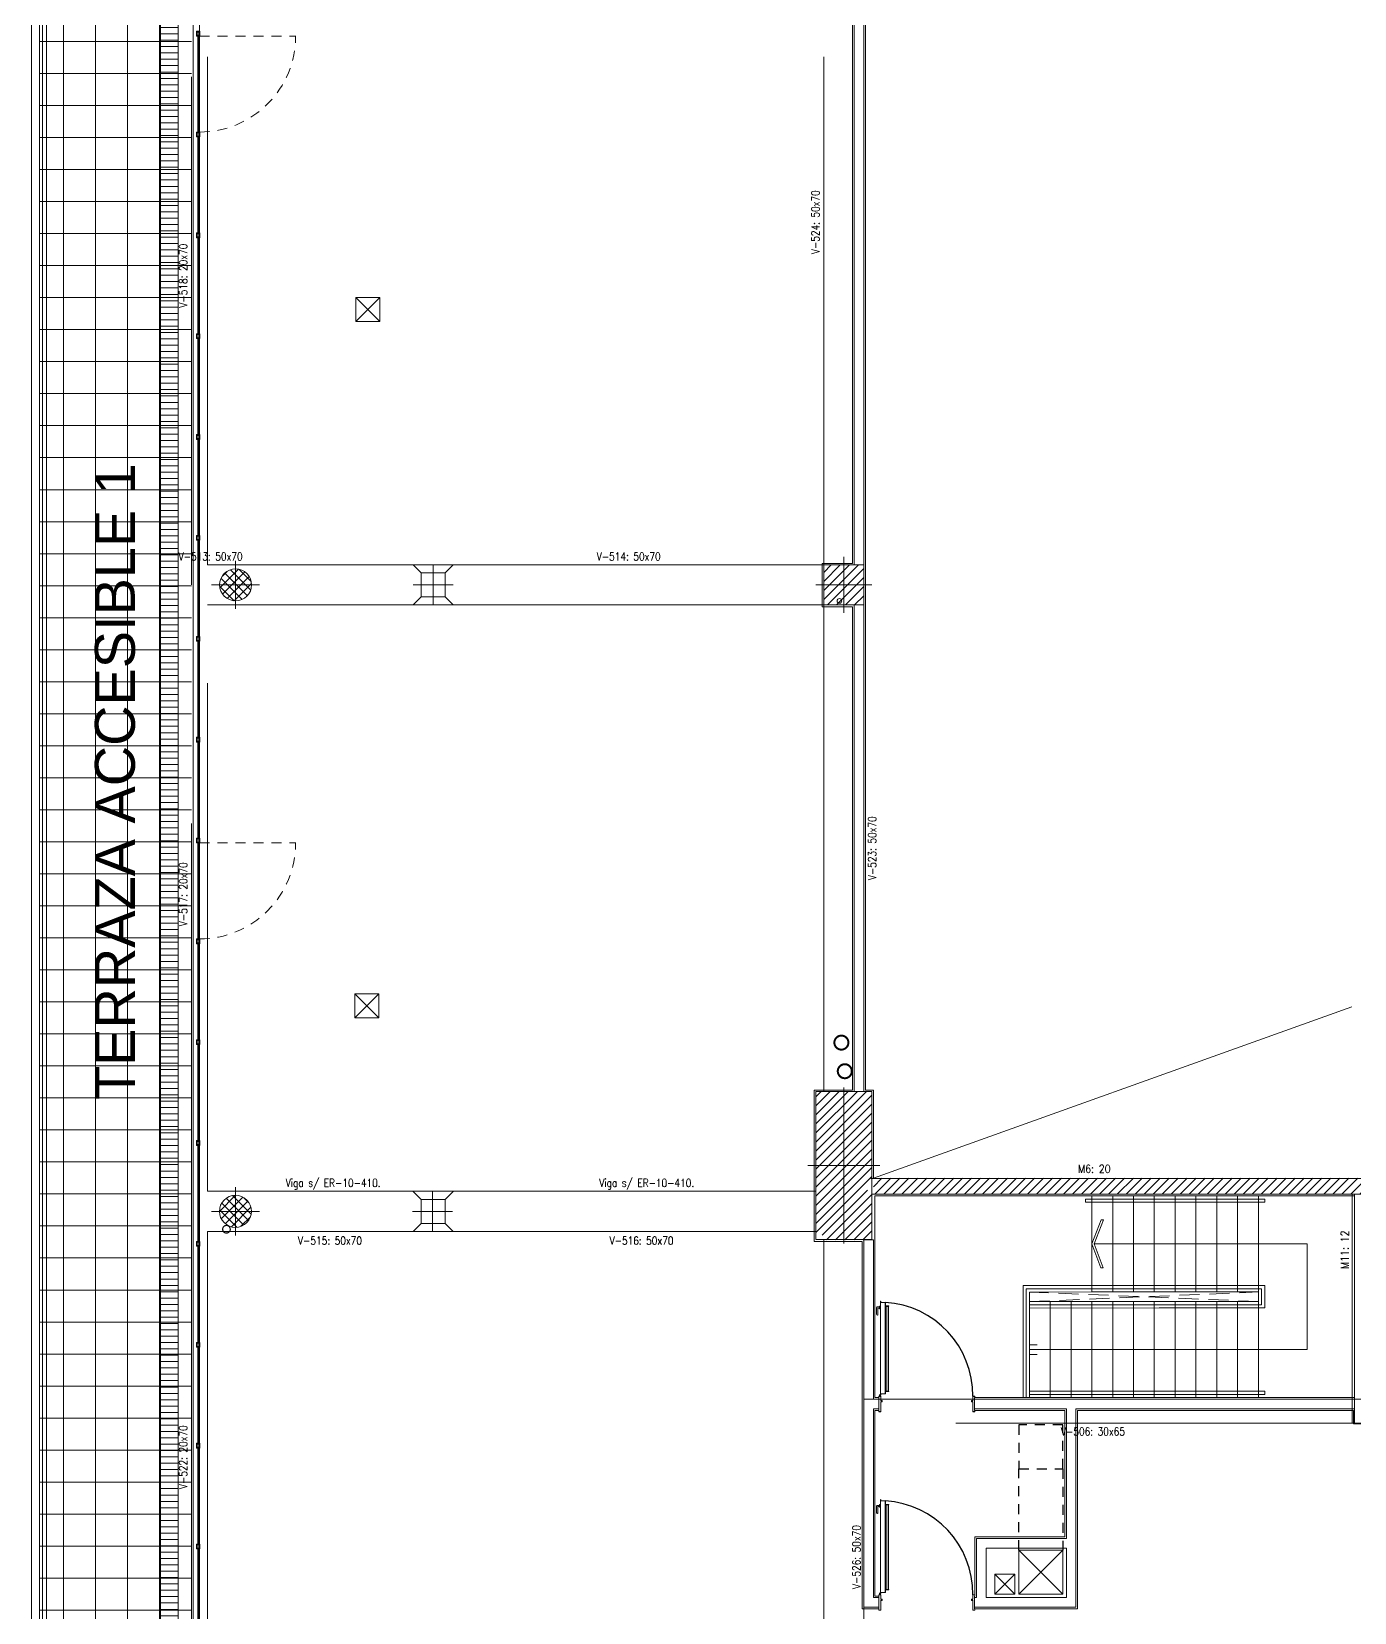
# Model space of a CAD drawing. Header units: millimetres. Extents: x 14 to 290, y 66 to 213.
# Drawn here: x 170.58 to 187.11, y 89.3 to 109.05 of the extents above; entities that cross this region are included whole.
import ezdxf
from ezdxf.enums import TextEntityAlignment as Align

# ---------------------------------------------------------------- set-up
doc = ezdxf.new("R2010")
doc.units = ezdxf.units.MM
for name, pattern in [('HIDDEN', [9.525, 6.35, -3.175]), ('HIDDEN2', [0.1875, 0.125, -0.0625]), ('OCASA_TODAS_r08$0$CONTINUA', [0]), ('OCASA_TODAS_r08$0$HIDDEN', [0.375, 0.25, -0.125]), ('OCASA_TODAS_r08$0$HIDDEN2', [0.1875, 0.125, -0.0625])]:
    doc.linetypes.add(name, pattern=pattern)
for name, color, linetype, lineweight in [('OCASA_TODAS_r08$0$30-IS. PLUVIALES', 252, 'Continuous', 20), ('OCASA_TODAS_r08$0$50-EXTRACCION', 252, 'Continuous', 20), ('OCASA_TODAS_r08$0$50-EXTRACCION aereo', 252, 'HIDDEN2', 25), ('OCASA_TODAS_r08$0$50-INYECCION', 252, 'Continuous', 20), ('OCASA_TODAS_r08$0$A_MURO_DE_20', 7, 'Continuous', 20), ('OCASA_TODAS_r08$0$A_VENTANAS', 252, 'Continuous', 20), ('OCASA_TODAS_r08$0$CARP-BARRIDO', 252, 'Continuous', 15), ('OCASA_TODAS_r08$0$CARP-HERRAJES', 252, 'Continuous', 15), ('OCASA_TODAS_r08$0$CARP-HOJA', 252, 'Continuous', 20), ('OCASA_TODAS_r08$0$CARP-MARCO', 252, 'Continuous', 20), ('OCASA_TODAS_r08$0$CARPINTERIA', 252, 'Continuous', 15), ('OCASA_TODAS_r08$0$CGC APEOS', 7, 'Continuous', 20), ('OCASA_TODAS_r08$0$CGC COLUMNAS', 252, 'Continuous', 20), ('OCASA_TODAS_r08$0$CGC COLUMNAS EJES', 252, 'Continuous', 20), ('OCASA_TODAS_r08$0$CGC COLUMNAS HATCH', 252, 'Continuous', 20), ('OCASA_TODAS_r08$0$CGC TABIQUES', 252, 'Continuous', 20), ('OCASA_TODAS_r08$0$CGC TABIQUES REF', 252, 'Continuous', 20), ('OCASA_TODAS_r08$0$CGC VIGAS', 252, 'HIDDEN', 15), ('OCASA_TODAS_r08$0$CGC VIGAS REF', 252, 'Continuous', 15), ('OCASA_TODAS_r08$0$ESCALERA', 252, 'Continuous', 20), ('OCASA_TODAS_r08$0$HACH MURO', 252, 'Continuous', 15), ('OCASA_TODAS_r08$0$IS-PLUVIAL', 8, 'Continuous', 15), ('OCASA_TODAS_r08$0$IS-SECUND', 8, 'Continuous', 15), ('OCASA_TODAS_r08$0$LINEA_DE_PROYECCION', 252, 'HIDDEN', 15), ('OCASA_TODAS_r08$0$MURO CERAMICO DE 12', 252, 'Continuous', 20), ('OCASA_TODAS_r08$0$MURO LADRILLO COMUN', 252, 'Continuous', 20), ('OCASA_TODAS_r08$0$REVOQUES', 251, 'Continuous', 15), ('OCASA_TODAS_r08$0$SOLADO DETALLE BAÑOS', 8, 'Continuous', 15), ('OCASA_TODAS_r08$0$TEXTO', 8, 'Continuous', 15)]:
    doc.layers.add(name, color=color, linetype=linetype, lineweight=lineweight)
doc.styles.add('OCASA_TODAS_r08$0$CYPETXT', font='romans__.ttf', dxfattribs={"height": 0.2})
doc.styles.add('OCASA_TODAS_r08$0$Standard', font='txt')

# ---------------------------------------------------------------- blocks, each defined once
blk = doc.blocks.new('OCASA_TODAS_r08$0$car facha iriarte planta 1')
at = {"layer": 'OCASA_TODAS_r08$0$CARPINTERIA', "ltscale": 5}
for p, q in [((-106.56423, -850.753696, -2.371649), (-106.56423, -851.953896, -2.371649)), ((-106.56173, -850.753696, -2.371649), (-106.56173, -851.953896, -2.371649)), ((-106.55923, -850.753696, -2.371649), (-106.55923, -851.953896, -2.371649)), ((-106.55673, -850.753696, -2.371649), (-106.55673, -851.953896, -2.371649)), ((-106.55423, -850.753696, -2.371649), (-106.55423, -851.953896, -2.371649)), ((-106.56423, -852.013896, -1.198231), (-106.56423, -853.214096, -1.198231)), ((-106.56173, -852.013896, -1.198231), (-106.56173, -853.214096, -1.198231)), ((-106.55923, -852.013896, -1.198231), (-106.55923, -853.214096, -1.198231)), ((-106.55673, -852.013896, -1.198231), (-106.55673, -853.214096, -1.198231)), ((-106.55423, -852.013896, -1.198231), (-106.55423, -853.214096, -1.198231)), ((-106.56423, -853.274096, -1.198231), (-106.56423, -854.474296, -1.198231)), ((-106.56173, -853.274096, -1.198231), (-106.56173, -854.474296, -1.198231)), ((-106.55923, -853.274096, -1.198231), (-106.55923, -854.474296, -1.198231)), ((-106.55673, -853.274096, -1.198231), (-106.55673, -854.474296, -1.198231)), ((-106.55423, -853.274096, -1.198231), (-106.55423, -854.474296, -1.198231)), ((-106.56423, -854.534296, -1.198231), (-106.56423, -855.734496, -1.198231)), ((-106.56173, -854.534296, -1.198231), (-106.56173, -855.734496, -1.198231)), ((-106.55923, -854.534296, -1.198231), (-106.55923, -855.734496, -1.198231)), ((-106.55673, -854.534296, -1.198231), (-106.55673, -855.734496, -1.198231)), ((-106.55423, -854.534296, -1.198231), (-106.55423, -855.734496, -1.198231)), ((-106.56423, -855.794496, -1.198231), (-106.56423, -856.994696, -1.198231)), ((-106.56173, -855.794496, -1.198231), (-106.56173, -856.994696, -1.198231)), ((-106.55923, -855.794496, -1.198231), (-106.55923, -856.994696, -1.198231)), ((-106.55673, -855.794496, -1.198231), (-106.55673, -856.994696, -1.198231)), ((-106.55423, -855.794496, -1.198231), (-106.55423, -856.994696, -1.198231)), ((-106.56423, -857.054696, -1.198231), (-106.56423, -858.254896, -1.198231)), ((-106.56173, -857.054696, -1.198231), (-106.56173, -858.254896, -1.198231)), ((-106.55923, -857.054696, -1.198231), (-106.55923, -858.254896, -1.198231)), ((-106.55673, -857.054696, -1.198231), (-106.55673, -858.254896, -1.198231)), ((-106.55423, -857.054696, -1.198231), (-106.55423, -858.254896, -1.198231)), ((-106.56423, -858.314896, -1.198231), (-106.56423, -859.515096, -1.198231)), ((-106.56173, -858.314896, -1.198231), (-106.56173, -859.515096, -1.198231)), ((-106.55923, -858.314896, -1.198231), (-106.55923, -859.515096, -1.198231)), ((-106.55673, -858.314896, -1.198231), (-106.55673, -859.515096, -1.198231)), ((-106.55423, -858.314896, -1.198231), (-106.55423, -859.515096, -1.198231)), ((-106.56423, -859.575096, -1.171307), (-106.56423, -860.775296, -1.171307)), ((-106.56173, -859.575096, -1.171307), (-106.56173, -860.775296, -1.171307)), ((-106.55923, -859.575096, -1.171307), (-106.55923, -860.775296, -1.171307)), ((-106.55673, -859.575096, -1.171307), (-106.55673, -860.775296, -1.171307)), ((-106.55423, -859.575096, -1.171307), (-106.55423, -860.775296, -1.171307)), ((-106.56423, -860.835296, -1.198231), (-106.56423, -862.035496, -1.198231)), ((-106.56173, -860.835296, -1.198231), (-106.56173, -862.035496, -1.198231)), ((-106.55923, -860.835296, -1.198231), (-106.55923, -862.035496, -1.198231)), ((-106.55673, -860.835296, -1.198231), (-106.55673, -862.035496, -1.198231)), ((-106.55423, -860.835296, -1.198231), (-106.55423, -862.035496, -1.198231)), ((-106.56423, -862.095496, -1.198231), (-106.56423, -863.295696, -1.198231)), ((-106.56173, -862.095496, -1.198231), (-106.56173, -863.295696, -1.198231)), ((-106.55923, -862.095496, -1.198231), (-106.55923, -863.295696, -1.198231)), ((-106.55673, -862.095496, -1.198231), (-106.55673, -863.295696, -1.198231)), ((-106.55423, -862.095496, -1.198231), (-106.55423, -863.295696, -1.198231)), ((-106.56423, -863.355696, -1.198231), (-106.56423, -864.555896, -1.198231)), ((-106.56173, -863.355696, -1.198231), (-106.56173, -864.555896, -1.198231)), ((-106.55923, -863.355696, -1.198231), (-106.55923, -864.555896, -1.198231)), ((-106.55673, -863.355696, -1.198231), (-106.55673, -864.555896, -1.198231)), ((-106.55423, -863.355696, -1.198231), (-106.55423, -864.555896, -1.198231)), ((-106.56423, -864.615896, -1.198231), (-106.56423, -865.816096, -1.198231)), ((-106.56173, -864.615896, -1.198231), (-106.56173, -865.816096, -1.198231)), ((-106.55923, -864.615896, -1.198231), (-106.55923, -865.816096, -1.198231)), ((-106.55673, -864.615896, -1.198231), (-106.55673, -865.816096, -1.198231)), ((-106.55423, -864.615896, -1.198231), (-106.55423, -865.816096, -1.198231)), ((-106.56423, -865.876096, -1.171307), (-106.56423, -867.076296, -1.171307)), ((-106.56173, -865.876096, -1.171307), (-106.56173, -867.076296, -1.171307)), ((-106.55923, -865.876096, -1.171307), (-106.55923, -867.076296, -1.171307)), ((-106.55673, -865.876096, -1.171307), (-106.55673, -867.076296, -1.171307)), ((-106.55423, -865.876096, -1.171307), (-106.55423, -867.076296, -1.171307)), ((-106.56423, -867.136296, -1.198231), (-106.56423, -868.336496, -1.198231)), ((-106.56173, -867.136296, -1.198231), (-106.56173, -868.336496, -1.198231)), ((-106.55923, -867.136296, -1.198231), (-106.55923, -868.336496, -1.198231)), ((-106.55673, -867.136296, -1.198231), (-106.55673, -868.336496, -1.198231)), ((-106.55423, -867.136296, -1.198231), (-106.55423, -868.336496, -1.198231)), ((-106.56423, -868.396496, -1.198231), (-106.56423, -869.596696, -1.198231)), ((-106.56173, -868.396496, -1.198231), (-106.56173, -869.596696, -1.198231)), ((-106.55923, -868.396496, -1.198231), (-106.55923, -869.596696, -1.198231)), ((-106.55673, -868.396496, -1.198231), (-106.55673, -869.596696, -1.198231)), ((-106.55423, -868.396496, -1.198231), (-106.55423, -869.596696, -1.198231)), ((-106.56423, -869.656696, -1.171307), (-106.56423, -870.856896, -1.171307)), ((-106.56173, -869.656696, -1.171307), (-106.56173, -870.856896, -1.171307)), ((-106.55923, -869.656696, -1.171307), (-106.55923, -870.856896, -1.171307)), ((-106.55673, -869.656696, -1.171307), (-106.55673, -870.856896, -1.171307)), ((-106.55423, -869.656696, -1.171307), (-106.55423, -870.856896, -1.171307))]:
    blk.add_line(p, q, dxfattribs=at)
for points, elevation in [([(-106.540619, -888.449626), (-106.620619, -888.449626), (-106.620619, -828.023271), (-106.540619, -828.023271)], 0.000029), ([(-106.580603, -850.693696), (-106.580603, -850.753696), (-106.540603, -850.753696), (-106.540603, -850.693696)], -2.371649), ([(-106.570603, -850.703696), (-106.570603, -850.743696), (-106.550603, -850.743696), (-106.550603, -850.703696)], -2.371649), ([(-106.580603, -851.953896), (-106.580603, -852.013896), (-106.540603, -852.013896), (-106.540603, -851.953896)], -3.545068), ([(-106.570603, -851.963896), (-106.570603, -852.003896), (-106.550603, -852.003896), (-106.550603, -851.963896)], -3.545068), ([(-106.580603, -853.214096), (-106.580603, -853.274096), (-106.540603, -853.274096), (-106.540603, -853.214096)], -2.371649), ([(-106.570603, -853.224096), (-106.570603, -853.264096), (-106.550603, -853.264096), (-106.550603, -853.224096)], -2.371649), ([(-106.580603, -854.474296), (-106.580603, -854.534296), (-106.540603, -854.534296), (-106.540603, -854.474296)], -2.371649), ([(-106.570603, -854.484296), (-106.570603, -854.524296), (-106.550603, -854.524296), (-106.550603, -854.484296)], -2.371649), ([(-106.580603, -855.734496), (-106.580603, -855.794496), (-106.540603, -855.794496), (-106.540603, -855.734496)], -2.371649), ([(-106.570603, -855.744496), (-106.570603, -855.784496), (-106.550603, -855.784496), (-106.550603, -855.744496)], -2.371649), ([(-106.580603, -856.994696), (-106.580603, -857.054696), (-106.540603, -857.054696), (-106.540603, -856.994696)], -2.371649), ([(-106.570603, -857.004696), (-106.570603, -857.044696), (-106.550603, -857.044696), (-106.550603, -857.004696)], -2.371649), ([(-106.580603, -858.254896), (-106.580603, -858.314896), (-106.540603, -858.314896), (-106.540603, -858.254896)], -2.371649), ([(-106.570603, -858.264896), (-106.570603, -858.304896), (-106.550603, -858.304896), (-106.550603, -858.264896)], -2.371649), ([(-106.580603, -859.515096), (-106.580603, -859.575096), (-106.540603, -859.575096), (-106.540603, -859.515096)], -2.371649), ([(-106.570603, -859.525096), (-106.570603, -859.565096), (-106.550603, -859.565096), (-106.550603, -859.525096)], -2.371649), ([(-106.580603, -860.775296), (-106.580603, -860.835296), (-106.540603, -860.835296), (-106.540603, -860.775296)], -2.344725), ([(-106.570603, -860.785296), (-106.570603, -860.825296), (-106.550603, -860.825296), (-106.550603, -860.785296)], -2.344725), ([(-106.580603, -862.035496), (-106.580603, -862.095496), (-106.540603, -862.095496), (-106.540603, -862.035496)], -2.371649), ([(-106.570603, -862.045496), (-106.570603, -862.085496), (-106.550603, -862.085496), (-106.550603, -862.045496)], -2.371649), ([(-106.580603, -863.295696), (-106.580603, -863.355696), (-106.540603, -863.355696), (-106.540603, -863.295696)], -2.371649), ([(-106.570603, -863.305696), (-106.570603, -863.345696), (-106.550603, -863.345696), (-106.550603, -863.305696)], -2.371649), ([(-106.580603, -864.555896), (-106.580603, -864.615896), (-106.540603, -864.615896), (-106.540603, -864.555896)], -2.371649), ([(-106.570603, -864.565896), (-106.570603, -864.605896), (-106.550603, -864.605896), (-106.550603, -864.565896)], -2.371649), ([(-106.580603, -865.816096), (-106.580603, -865.876096), (-106.540603, -865.876096), (-106.540603, -865.816096)], -2.371649), ([(-106.570603, -865.826096), (-106.570603, -865.866096), (-106.550603, -865.866096), (-106.550603, -865.826096)], -2.371649), ([(-106.580603, -867.076296), (-106.580603, -867.136296), (-106.540603, -867.136296), (-106.540603, -867.076296)], -2.344725), ([(-106.570603, -867.086296), (-106.570603, -867.126296), (-106.550603, -867.126296), (-106.550603, -867.086296)], -2.344725), ([(-106.580603, -868.336496), (-106.580603, -868.396496), (-106.540603, -868.396496), (-106.540603, -868.336496)], -2.371649), ([(-106.570603, -868.346496), (-106.570603, -868.386496), (-106.550603, -868.386496), (-106.550603, -868.346496)], -2.371649), ([(-106.580603, -869.596696), (-106.580603, -869.656696), (-106.540603, -869.656696), (-106.540603, -869.596696)], -2.371649), ([(-106.570603, -869.606696), (-106.570603, -869.646696), (-106.550603, -869.646696), (-106.550603, -869.606696)], -2.371649)]:
    blk.add_lwpolyline(points, close=True, dxfattribs=dict(at, elevation=elevation))
blk = doc.blocks.new('OCASA_TODAS_r08$0$SE 16')
at = {"layer": 'OCASA_TODAS_r08$0$CARP-BARRIDO', "lineweight": -3}
blk.add_arc((-36.41539, -19.636195), 1.16501, 179.476971, 266.48031, dxfattribs=at)
at = {"layer": 'OCASA_TODAS_r08$0$CARP-HERRAJES'}
for p, q in [((-36.486912, -19.685538), (-36.527067, -19.685538)), ((-36.527067, -19.690098), (-36.486912, -19.690098)), ((-36.525375, -19.690098), (-36.525375, -20.748793)), ((-36.505688, -20.748793), (-36.505688, -19.690098)), ((-36.417912, -20.717998), (-36.426912, -20.717998)), ((-36.414912, -20.749998), (-36.414912, -20.720998)), ((-36.414912, -20.728073), (-36.396912, -20.728073)), ((-36.391912, -20.723073), (-36.391912, -20.643073)), ((-36.388912, -20.640073), (-36.387912, -20.640073)), ((-36.377912, -20.732073), (-36.377912, -20.650073)), ((-36.486912, -20.748793), (-36.527067, -20.748793)), ((-36.527067, -20.753354), (-36.486912, -20.753354)), ((-36.426912, -20.752998), (-36.417912, -20.752998)), ((-36.414912, -20.742073), (-36.387912, -20.742073))]:
    blk.add_line(p, q, dxfattribs=at)
for centre, radius, start, end in [((-36.527067, -19.687818), 0.00228, 90, 270), ((-36.417912, -20.720998), 0.003, 0, 90), ((-36.396912, -20.723073), 0.005, 270, 0), ((-36.388912, -20.643073), 0.003, 90, 180), ((-36.387912, -20.650073), 0.01, 0, 90), ((-36.387912, -20.732073), 0.01, 270, 0), ((-36.527067, -20.751073), 0.00228, 90, 270), ((-36.417912, -20.749998), 0.003, 270, 0)]:
    blk.add_arc(centre, radius, start, end, dxfattribs=at)
at = {"layer": 'OCASA_TODAS_r08$0$CARP-HOJA'}
for p, q in [((-36.486912, -20.799008), (-36.486912, -19.654008)), ((-36.486912, -19.654008), (-36.431912, -19.654008)), ((-36.485712, -19.812314), (-36.485712, -19.655208)), ((-36.485712, -19.655208), (-36.430712, -19.655208)), ((-36.431912, -19.654008), (-36.431912, -19.641508)), ((-36.430712, -19.641508), (-36.430712, -19.655208)), ((-36.428112, -19.797314), (-36.428112, -19.641508)), ((-36.426912, -20.811508), (-36.426912, -19.641508)), ((-36.485712, -20.797808), (-36.485712, -19.812314)), ((-36.428112, -20.811508), (-36.428112, -19.797314)), ((-36.431912, -20.799008), (-36.486912, -20.799008)), ((-36.430712, -20.797808), (-36.485712, -20.797808)), ((-36.431912, -20.799008), (-36.431912, -20.811508)), ((-36.430712, -20.797808), (-36.430712, -20.811508))]:
    blk.add_line(p, q, dxfattribs=at)
for centre, radius, start, end in [((-36.429412, -19.641508), 0.0025, 0, 180), ((-36.429412, -19.641508), 0.0013, 0, 180), ((-36.429412, -20.811508), 0.0025, 180, 0), ((-36.429412, -20.811508), 0.0013, 180, 0)]:
    blk.add_arc(centre, radius, start, end, dxfattribs=at)
at = {"layer": 'OCASA_TODAS_r08$0$CARP-MARCO'}
for p, q in [((-37.580351, -19.43236), (-37.605351, -19.43236)), ((-37.605351, -19.43236), (-37.605351, -19.44736)), ((-37.605351, -19.43236), (-37.605351, -19.44896)), ((-37.603751, -19.44896), (-37.605351, -19.44896)), ((-37.581951, -19.43396), (-37.603751, -19.43396)), ((-37.603751, -19.43396), (-37.603751, -19.44736)), ((-37.603751, -19.43396), (-37.603751, -19.44896)), ((-37.581951, -19.55716), (-37.581951, -19.43396)), ((-37.580351, -19.55556), (-37.580351, -19.43236)), ((-36.430351, -19.55556), (-36.430351, -19.43236)), ((-36.430351, -19.43236), (-36.405351, -19.43236)), ((-36.428751, -19.55716), (-36.428751, -19.43396)), ((-36.428751, -19.43396), (-36.406951, -19.43396)), ((-36.406951, -19.43396), (-36.406951, -19.44736)), ((-36.406951, -19.43396), (-36.406951, -19.44896)), ((-36.406951, -19.44896), (-36.405351, -19.44896)), ((-36.405351, -19.43236), (-36.405351, -19.44736)), ((-36.405351, -19.43236), (-36.405351, -19.44896)), ((-37.605351, -19.62556), (-37.605351, -19.60896)), ((-37.603751, -19.60896), (-37.605351, -19.60896)), ((-37.605351, -19.62556), (-37.605351, -19.61056)), ((-37.605351, -19.62556), (-37.580351, -19.62556)), ((-37.603751, -19.62396), (-37.603751, -19.60896)), ((-37.603751, -19.62396), (-37.603751, -19.61056)), ((-37.603751, -19.62396), (-37.581951, -19.62396)), ((-37.566951, -19.55716), (-37.581951, -19.55716)), ((-37.581951, -19.62396), (-37.581951, -19.56896)), ((-37.581951, -19.56896), (-37.566951, -19.56896)), ((-37.565351, -19.55556), (-37.580351, -19.55556)), ((-37.580351, -19.62556), (-37.580351, -19.57056)), ((-37.580351, -19.57056), (-37.565351, -19.57056)), ((-37.566951, -19.56896), (-37.566951, -19.55716)), ((-37.565351, -19.57056), (-37.565351, -19.55556)), ((-36.445351, -19.57056), (-36.445351, -19.55556)), ((-36.445351, -19.55556), (-36.430351, -19.55556)), ((-36.430351, -19.57056), (-36.445351, -19.57056)), ((-36.443751, -19.56896), (-36.443751, -19.55716)), ((-36.443751, -19.55716), (-36.428751, -19.55716)), ((-36.428751, -19.56896), (-36.443751, -19.56896)), ((-36.430351, -19.62556), (-36.430351, -19.57056)), ((-36.405351, -19.62556), (-36.430351, -19.62556)), ((-36.428751, -19.62396), (-36.428751, -19.56896)), ((-36.406951, -19.62396), (-36.428751, -19.62396)), ((-36.417071, -19.643831), (-36.426912, -19.652463)), ((-36.420656, -19.644065), (-36.426912, -19.649632)), ((-36.415351, -19.632235), (-36.415351, -19.62556)), ((-36.415351, -19.633663), (-36.415351, -19.62556)), ((-36.413351, -19.637069), (-36.413351, -19.62556)), ((-36.406951, -19.62396), (-36.406951, -19.60896)), ((-36.406951, -19.60896), (-36.405351, -19.60896)), ((-36.406951, -19.62396), (-36.406951, -19.61056)), ((-36.405351, -19.62556), (-36.405351, -19.60896)), ((-36.405351, -19.62556), (-36.405351, -19.61056))]:
    blk.add_line(p, q, dxfattribs=at)
blk.add_circle((-36.419237, -19.638235), 0.006, dxfattribs=at)
blk = doc.blocks.new('OCASA_TODAS_r08$0$Bajadas-Rejas-Rejillas 2ºP')
at = {"layer": 'OCASA_TODAS_r08$0$IS-PLUVIAL'}
for points, const_width in [([(253246.130121, 478422.15855, 1), (253421.130121, 478422.15855, 1)], 25), ([(253288.712033, 478064.620364, 1), (253463.712033, 478064.620364, 1)], 25), ([(245601.56533, 476090.112751, 1), (245696.56533, 476090.112751, 1)], 15)]:
    blk.add_lwpolyline(points, format="xyb", close=True, dxfattribs=dict(at, const_width=const_width))
at = {"layer": 'OCASA_TODAS_r08$0$IS-SECUND'}
blk.add_circle((253309.601263, 483940.474376), 29.182464, dxfattribs=at)
blk = doc.blocks.new('OCASA_TODAS_r08$0$EJES_DE_LA_COLUMNA')
at = {"layer": 'OCASA_TODAS_r08$0$CGC COLUMNAS EJES'}
for p, q in [((0, -0.5), (0, 0.5)), ((-0.5, 0), (0.5, 0))]:
    blk.add_line(p, q, dxfattribs=at)
blk = doc.blocks.new('OCASA_TODAS_r08$0$Estructura 2P para Arquitectura')
at = {"layer": 'OCASA_TODAS_r08$0$HACH MURO'}
h = blk.add_hatch(dxfattribs=at)
h.set_pattern_fill('ANSI31', color=256, scale=0.025, angle=360, style=0)
h.set_pattern_definition([(45, (-283.25342, 248.67557), (-0.0561266, 0.0561266), [])])
h.paths.add_polyline_path([(1.368, 306.219), (8.769, 306.219), (8.769, 306.349), (9.019, 306.349), (9.019, 306.419), (8.769, 306.419), (1.368, 306.419)])
h.paths.add_polyline_path([(9.249, 306.349), (9.249, 306.419), (9.019, 306.419), (9.019, 306.349)])
at = {"layer": 'OCASA_TODAS_r08$0$CGC APEOS'}
for p, q in [((-4.281, 313.984, 0), (-4.381, 314.084, 0)), ((-4.281, 313.984, 0), (-4.381, 314.084, 0)), ((-3.981, 313.984, 0), (-3.881, 314.084, 0)), ((-3.981, 313.984, 0), (-3.881, 314.084, 0)), ((-4.281, 313.684, 0), (-4.381, 313.584, 0)), ((-4.281, 313.684, 0), (-4.381, 313.584, 0)), ((-3.981, 313.684, 0), (-3.881, 313.584, 0)), ((-3.981, 313.684, 0), (-3.881, 313.584, 0)), ((-4.281, 306.155, 0), (-4.381, 306.255, 0)), ((-4.281, 306.155, 0), (-4.381, 306.255, 0)), ((-3.981, 306.155, 0), (-3.881, 306.255, 0)), ((-3.981, 306.155, 0), (-3.881, 306.255, 0)), ((-4.281, 305.855, 0), (-4.381, 305.755, 0)), ((-4.281, 305.855, 0), (-4.381, 305.755, 0)), ((-3.981, 305.855, 0), (-3.881, 305.755, 0)), ((-3.981, 305.855, 0), (-3.881, 305.755, 0))]:
    blk.add_line(p, q, dxfattribs=at)
at = {"layer": 'OCASA_TODAS_r08$0$CGC COLUMNAS'}
for points in [[(0.749, 313.583), (1.249, 313.583), (1.249, 314.083), (0.749, 314.083), (0.749, 313.583)], [(0.749, 313.583), (1.249, 313.583), (1.249, 314.083), (0.749, 314.083), (0.749, 313.583)], [(0.749, 313.583), (1.249, 313.583), (1.249, 314.083), (0.749, 314.083), (0.749, 313.583)], [(0.749, 313.583), (1.249, 313.583), (1.249, 314.083), (0.749, 314.083), (0.749, 313.583)], [(-4.281, 313.684), (-3.981, 313.684), (-3.981, 313.984), (-4.281, 313.984), (-4.281, 313.684)], [(-4.281, 313.684), (-3.981, 313.684), (-3.981, 313.984), (-4.281, 313.984), (-4.281, 313.684)], [(-4.281, 313.684), (-3.981, 313.684), (-3.981, 313.984), (-4.281, 313.984), (-4.281, 313.684)], [(-4.281, 313.684), (-3.981, 313.684), (-3.981, 313.984), (-4.281, 313.984), (-4.281, 313.684)], [(0.649, 305.653), (1.349, 305.653), (1.349, 307.503), (0.649, 307.503), (0.649, 305.653)], [(-4.281, 305.855), (-3.981, 305.855), (-3.981, 306.155), (-4.281, 306.155), (-4.281, 305.855)]]:
    blk.add_lwpolyline(points, close=True, dxfattribs=at)
for centre in [(-6.601, 313.833, 0), (-6.601, 313.833, 0), (-6.604, 306.006, 0)]:
    blk.add_circle(centre, 0.2, dxfattribs=at)
at = {"layer": 'OCASA_TODAS_r08$0$CGC COLUMNAS HATCH'}
for p, q in [((0.749, 313.651, 0), (1.181, 314.083, 0)), ((0.749, 313.877, 0), (0.955, 314.083, 0)), ((0.749, 313.99, 0), (0.842, 314.083, 0)), ((0.749, 313.764, 0), (1.068, 314.083, 0)), ((0.749, 313.651, 0), (1.181, 314.083, 0)), ((0.749, 313.877, 0), (0.955, 314.083, 0)), ((0.749, 313.99, 0), (0.842, 314.083, 0)), ((0.749, 313.764, 0), (1.068, 314.083, 0)), ((-6.795, 313.8, 0), (-6.568, 314.027, 0)), ((-6.795, 313.8, 0), (-6.568, 314.027, 0)), ((-6.521, 313.651, 0), (-6.782, 313.912, 0)), ((-6.521, 313.651, 0), (-6.782, 313.912, 0)), ((-6.767, 313.941, 0), (-6.709, 313.999, 0)), ((-6.767, 313.941, 0), (-6.709, 313.999, 0)), ((-6.764, 313.718, 0), (-6.486, 313.996, 0)), ((-6.764, 313.718, 0), (-6.486, 313.996, 0)), ((-6.455, 313.699, 0), (-6.735, 313.978, 0)), ((-6.455, 313.699, 0), (-6.735, 313.978, 0)), ((-6.705, 313.664, 0), (-6.432, 313.937, 0)), ((-6.705, 313.664, 0), (-6.432, 313.937, 0)), ((-6.412, 313.768, 0), (-6.665, 314.022, 0)), ((-6.412, 313.768, 0), (-6.665, 314.022, 0)), ((-6.62, 313.636, 0), (-6.404, 313.852, 0)), ((-6.62, 313.636, 0), (-6.404, 313.852, 0)), ((-6.408, 313.877, 0), (-6.556, 314.026, 0)), ((-6.408, 313.877, 0), (-6.556, 314.026, 0)), ((0.794, 313.583, 0), (1.249, 314.038, 0)), ((0.794, 313.583, 0), (1.249, 314.038, 0)), ((0.907, 313.583, 0), (1.249, 313.925, 0)), ((0.907, 313.583, 0), (1.249, 313.925, 0)), ((-6.618, 313.635, 0), (-6.798, 313.815, 0)), ((-6.618, 313.635, 0), (-6.798, 313.815, 0)), ((1.02, 313.583, 0), (1.249, 313.812, 0)), ((1.02, 313.583, 0), (1.249, 313.812, 0)), ((1.133, 313.583, 0), (1.249, 313.698, 0)), ((1.133, 313.583, 0), (1.249, 313.698, 0)), ((1.247, 313.583, 0), (1.249, 313.585, 0)), ((1.247, 313.583, 0), (1.249, 313.585, 0)), ((0.649, 306.872, 0), (1.277, 307.5, 0)), ((0.649, 307.099, 0), (1.05, 307.5, 0)), ((0.649, 307.325, 0), (0.824, 307.5, 0)), ((0.649, 307.438, 0), (0.711, 307.5, 0)), ((0.649, 307.212, 0), (0.937, 307.5, 0)), ((0.649, 306.986, 0), (1.164, 307.5, 0)), ((0.649, 306.872, 0), (1.277, 307.5, 0)), ((0.649, 307.099, 0), (1.05, 307.5, 0)), ((0.649, 307.325, 0), (0.824, 307.5, 0)), ((0.649, 307.438, 0), (0.711, 307.5, 0)), ((0.649, 307.212, 0), (0.937, 307.5, 0)), ((0.649, 306.986, 0), (1.164, 307.5, 0)), ((0.649, 306.759, 0), (1.349, 307.459, 0)), ((0.649, 306.759, 0), (1.349, 307.459, 0)), ((0.649, 306.646, 0), (1.349, 307.346, 0)), ((0.649, 306.646, 0), (1.349, 307.346, 0)), ((0.649, 306.533, 0), (1.349, 307.233, 0)), ((0.649, 306.533, 0), (1.349, 307.233, 0)), ((0.649, 306.42, 0), (1.349, 307.12, 0)), ((0.649, 306.42, 0), (1.349, 307.12, 0)), ((0.649, 306.307, 0), (1.349, 307.007, 0)), ((0.649, 306.307, 0), (1.349, 307.007, 0)), ((0.649, 306.194, 0), (1.349, 306.894, 0)), ((0.649, 306.194, 0), (1.349, 306.894, 0)), ((0.649, 306.08, 0), (1.349, 306.78, 0)), ((0.649, 306.08, 0), (1.349, 306.78, 0)), ((0.649, 305.967, 0), (1.349, 306.667, 0)), ((0.649, 305.967, 0), (1.349, 306.667, 0)), ((0.649, 305.854, 0), (1.349, 306.554, 0)), ((0.649, 305.854, 0), (1.349, 306.554, 0)), ((0.649, 305.741, 0), (1.349, 306.441, 0)), ((0.649, 305.741, 0), (1.349, 306.441, 0)), ((-6.804, 306.004, 0), (-6.602, 306.206, 0)), ((-6.779, 305.916, 0), (-6.513, 306.182, 0)), ((-6.441, 305.891, 0), (-6.72, 306.169, 0)), ((-6.409, 305.972, 0), (-6.638, 306.201, 0)), ((-6.436, 306.112, 0), (-6.498, 306.174, 0)), ((0.728, 305.707, 0), (1.293, 306.271, 0)), ((0.784, 305.65, 0), (1.349, 306.215, 0)), ((0.784, 305.65, 0), (1.349, 306.215, 0)), ((-6.586, 305.809, 0), (-6.801, 306.025, 0)), ((-6.501, 305.837, 0), (-6.773, 306.11, 0)), ((-6.729, 305.852, 0), (-6.45, 306.132, 0)), ((-6.654, 305.814, 0), (-6.412, 306.057, 0)), ((0.897, 305.65, 0), (1.349, 306.102, 0)), ((0.897, 305.65, 0), (1.349, 306.102, 0)), ((1.011, 305.65, 0), (1.349, 305.989, 0)), ((1.011, 305.65, 0), (1.349, 305.989, 0)), ((-6.536, 305.819, 0), (-6.417, 305.939, 0)), ((1.124, 305.65, 0), (1.349, 305.875, 0)), ((1.124, 305.65, 0), (1.349, 305.875, 0)), ((1.237, 305.65, 0), (1.349, 305.762, 0)), ((1.237, 305.65, 0), (1.349, 305.762, 0))]:
    blk.add_line(p, q, dxfattribs=at)
at = {"layer": 'OCASA_TODAS_r08$0$CGC TABIQUES'}
for p, q in [((1.335, 306.418, 0), (9.248, 306.418, 0)), ((1.335, 306.418, 0), (9.248, 306.418, 0)), ((1.349, 306.22, 0), (8.749, 306.22, 0)), ((1.349, 306.22, 0), (8.749, 306.22, 0))]:
    blk.add_line(p, q, dxfattribs=at)
at = {"layer": 'OCASA_TODAS_r08$0$CGC TABIQUES', "ltscale": 0.7}
blk.add_lwpolyline([(7.5, 306.22), (7.38, 306.22), (7.38, 303.36), (7.5, 303.36)], close=True, dxfattribs=at)
blk.add_lwpolyline([(7.5, 306.22), (7.38, 306.22), (7.38, 303.36), (7.5, 303.36)], close=True, dxfattribs=at)
at = {"layer": 'OCASA_TODAS_r08$0$CGC VIGAS', "lineweight": 9}
for p, q in [((0.749, 314.083, 0), (0.749, 321.312, 0)), ((0.749, 314.083, 0), (0.749, 321.312, 0)), ((1.249, 314.083, 0), (1.249, 321.312, 0)), ((1.249, 314.083, 0), (1.249, 321.312, 0)), ((-5.101, 317.125, 0), (-4.801, 317.425, 0)), ((-4.801, 317.125, 0), (-5.101, 317.425, 0)), ((-5.101, 317.125, 0), (-4.801, 317.425, 0)), ((-4.801, 317.125, 0), (-5.101, 317.425, 0)), ((-6.601, 314.083, 0), (-6.951, 314.083, 0)), ((-6.601, 314.083, 0), (-6.951, 314.083, 0)), ((-6.601, 314.083, 0), (-4.127, 314.083, 0)), ((-6.601, 314.083, 0), (-4.127, 314.083, 0)), ((-4.127, 314.083, 0), (0.749, 314.083, 0)), ((-4.127, 314.083, 0), (0.749, 314.083, 0)), ((-7.151, 304.501, 0), (-7.151, 313.833, 0)), ((-6.601, 313.583, 0), (-6.951, 313.583, 0)), ((-6.951, 306.256, 0), (-6.951, 313.583, 0)), ((-6.601, 313.583, 0), (-6.951, 313.583, 0)), ((-6.601, 313.583, 0), (-4.127, 313.583, 0)), ((-6.601, 313.583, 0), (-4.127, 313.583, 0)), ((-4.127, 313.583, 0), (0.749, 313.583, 0)), ((-4.127, 313.583, 0), (0.749, 313.583, 0)), ((0.749, 307.503, 0), (0.749, 313.583, 0)), ((0.749, 307.503, 0), (0.749, 313.583, 0)), ((1.249, 307.503, 0), (1.249, 313.583, 0)), ((1.249, 307.503, 0), (1.249, 313.583, 0)), ((-5.11, 308.424, 0), (-4.81, 308.724, 0)), ((-4.81, 308.424, 0), (-5.11, 308.724, 0)), ((-5.11, 308.424, 0), (-4.81, 308.724, 0)), ((-4.81, 308.424, 0), (-5.11, 308.724, 0)), ((0.749, 307.5, 0), (0.749, 308, 0)), ((0.749, 307.5, 0), (0.749, 308, 0)), ((1.249, 307.5, 0), (1.249, 308, 0)), ((1.249, 307.5, 0), (1.249, 308, 0)), ((-7.151, 307.256, 0), (-7.151, 299.861, 0)), ((-7.151, 307.256, 0), (-7.151, 299.861, 0)), ((-6.951, 306.256, 0), (-6.951, 307.256, 0)), ((-6.951, 306.256, 0), (-6.951, 307.256, 0)), ((-6.601, 306.256, 0), (-6.951, 306.256, 0)), ((-6.576, 306.256, 0), (-6.951, 306.256, 0)), ((-6.601, 306.256, 0), (-4.131, 306.256, 0)), ((-6.601, 306.256, 0), (-4.131, 306.256, 0)), ((-4.131, 306.256, 0), (0.649, 306.256, 0)), ((-4.131, 306.256, 0), (0.649, 306.256, 0)), ((7.35, 303.36), (7.35, 306.22, 0)), ((7.35, 303.36), (7.35, 306.22, 0)), ((-6.601, 305.756, 0), (-6.951, 305.756, 0)), ((-6.951, 305.756, 0), (-6.951, 300.111, 0)), ((-6.576, 305.756, 0), (-6.951, 305.756, 0)), ((-6.601, 305.756, 0), (-4.131, 305.756, 0)), ((-6.601, 305.756, 0), (-4.131, 305.756, 0)), ((-4.131, 305.756, 0), (0.649, 305.756, 0)), ((-4.131, 305.756, 0), (0.649, 305.756, 0)), ((0.749, 305.65, 0), (0.749, 300.111, 0)), ((1.249, 305.65, 0), (1.249, 303.66, 0)), ((1.249, 305.65, 0), (1.249, 303.66, 0)), ((7.38, 303.66, 0), (1.249, 303.66, 0)), ((7.38, 303.66, 0), (1.249, 303.66, 0)), ((8.749, 303.66, 0), (7.299, 303.66, 0)), ((8.749, 303.66, 0), (7.299, 303.66, 0)), ((1.249, 303.36, 0), (1.249, 299.862, 0)), ((8.749, 303.36, 0), (1.249, 303.36, 0)), ((1.249, 303.36, 0), (1.249, 299.862, 0)), ((8.749, 303.36, 0), (1.249, 303.36, 0))]:
    blk.add_line(p, q, dxfattribs=at)
for points in [[(-7.151, 313.833), (-7.151, 321.562), (-7.151, 329.181), (-7.151, 335.509), (-7.151, 342.29), (-7.151, 343.527)], [(-7.151, 313.833), (-7.151, 321.562), (-7.151, 329.181), (-7.151, 335.509), (-7.151, 342.29), (-7.151, 343.527)], [(-6.951, 314.083), (-6.951, 321.312)], [(-6.951, 314.083), (-6.951, 321.312)]]:
    blk.add_lwpolyline(points, dxfattribs=at)
at = {"layer": 'OCASA_TODAS_r08$0$CGC VIGAS', "lineweight": 9, "elevation": 0}
for points in [[(-5.101, 317.425), (-5.101, 317.125), (-4.801, 317.125), (-4.801, 317.425)], [(-5.101, 317.425), (-5.101, 317.125), (-4.801, 317.125), (-4.801, 317.425)], [(-5.11, 308.724), (-5.11, 308.424), (-4.81, 308.424), (-4.81, 308.724)], [(-5.11, 308.724), (-5.11, 308.424), (-4.81, 308.424), (-4.81, 308.724)]]:
    blk.add_lwpolyline(points, close=True, dxfattribs=at)
at = {"layer": 'OCASA_TODAS_r08$0$CGC COLUMNAS EJES'}
for p, xscale, yscale in [((-6.601, 313.833, 0), 0.6, 0.6), ((-6.601, 313.833, 0), 0.6, 0.6), ((-4.131, 313.834, 0), 0.5, 0.5), ((-4.131, 313.834, 0), 0.5, 0.5), ((0.999, 313.833, 0), 0.7, 0.7), ((0.999, 313.833, 0), 0.7, 0.7), ((0.999, 306.578, 0), 0.9, 1.95), ((-6.604, 306.006, 0), 0.6, 0.6), ((-6.604, 306.006, 0), 0.6, 0.6), ((-4.14, 306.006, 0), 0.5, 0.5), ((-4.14, 306.006, 0), 0.5, 0.5), ((-4.14, 306.006, 0), 0.5, 0.5), ((-4.14, 306.006, 0), 0.5, 0.5)]:
    blk.add_blockref('OCASA_TODAS_r08$0$EJES_DE_LA_COLUMNA', p, dxfattribs=dict(at, xscale=xscale, yscale=yscale))
at = {"layer": 'OCASA_TODAS_r08$0$CGC VIGAS REF', "style": 'OCASA_TODAS_r08$0$CYPETXT', "width": 0.821201}
for s, rotation, p in [('V-524: 50x70', 90, (0.644, 318.365, 0)), ('V-524: 50x70', 90, (0.644, 318.365, 0)), ('V-518: 20x70', 90, (-7.256, 317.697, 0)), ('V-518: 20x70', 90, (-7.256, 317.697, 0)), ('V-523: 50x70', 90, (1.354, 310.543, 0)), ('V-523: 50x70', 90, (1.354, 310.543, 0)), ('V-517: 20x70', 90, (-7.256, 309.968, 0)), ('V-517: 20x70', 90, (-7.256, 309.968, 0)), ('V-522: 20x70', 90, (-7.256, 302.934, 0)), ('V-522: 20x70', 90, (-7.256, 302.934, 0)), ('V-526: 50x70', 90.0017, (1.156, 301.686, 0))]:
    blk.add_text(s, height=0.1, rotation=rotation, dxfattribs=at).set_placement(p, align=Align.MIDDLE_CENTER)
for s, p in [('V-513: 50x70', (-6.914, 314.188, 0)), ('V-513: 50x70', (-6.914, 314.188, 0)), ('V-514: 50x70', (-1.689, 314.188, 0)), ('V-514: 50x70', (-1.689, 314.188, 0)), ('Viga s/ ER-10-410.', (-5.382, 306.361, 0)), ('Viga s/ ER-10-410.', (-1.464, 306.361, 0)), ('V-515: 50x70', (-5.422, 305.64, 0)), ('V-516: 50x70', (-1.529, 305.64, 0)), ('V-506: 30x65', (4.112, 303.255, 0)), ('V-506: 30x65', (4.112, 303.255, 0))]:
    blk.add_text(s, height=0.1, dxfattribs=at).set_placement(p, align=Align.MIDDLE_CENTER)

msp = doc.modelspace()

# ---------------------------------------------------------------- hatches: boundary and pattern name
at = {"layer": 'OCASA_TODAS_r08$0$30-IS. PLUVIALES'}
h = msp.add_hatch(dxfattribs=at)
h.set_pattern_fill('ANSI31', color=256, scale=0.025, angle=315, style=0)
h.set_pattern_definition([(360, (330.203396, -675.67638), (-4e-16, 0.079375), [])])
h.paths.add_polyline_path([(172.407, 71.603), (172.407, 131.53), (172.184, 131.53), (172.184, 71.603)])

# ---------------------------------------------------------------- linework, layer by layer
msp.add_lwpolyline([(172.407, 131.53), (172.407, 71.603), (172.184, 71.603), (172.184, 131.53)], close=True, dxfattribs=at)
at = {"layer": 'OCASA_TODAS_r08$0$50-EXTRACCION'}
for p, q in [((182.911, 89.531), (183.461, 90.081)), ((182.911, 90.081), (183.461, 89.531))]:
    msp.add_line(p, q, dxfattribs=at)
msp.add_lwpolyline([(182.911, 89.531), (183.461, 89.531), (183.461, 90.081), (182.911, 90.081)], close=True, dxfattribs=at)
at = {"layer": 'OCASA_TODAS_r08$0$50-EXTRACCION aereo'}
for p, q in [((182.911, 90.081), (182.911, 91.096)), ((183.461, 91.096), (183.461, 90.081))]:
    msp.add_line(p, q, dxfattribs=at)
msp.add_lwpolyline([(182.911, 91.096), (183.461, 91.096), (183.461, 91.646), (182.911, 91.646)], close=True, dxfattribs=at)
at = {"layer": 'OCASA_TODAS_r08$0$50-INYECCION'}
for p, q in [((182.611, 89.531), (182.861, 89.781)), ((182.611, 89.781), (182.861, 89.531))]:
    msp.add_line(p, q, dxfattribs=at)
msp.add_lwpolyline([(182.611, 89.531), (182.861, 89.531), (182.861, 89.781), (182.611, 89.781)], close=True, dxfattribs=at)
at = {"layer": 'OCASA_TODAS_r08$0$A_MURO_DE_20'}
msp.add_line((170.675, 71.403), (170.675, 131.73), dxfattribs=at)
msp.add_lwpolyline([(172.575, 131.83), (170.575, 131.83), (170.575, 71.303), (172.575, 71.303), (172.575, 71.162), (174.368, 71.162)], dxfattribs=at)
at = {"layer": 'OCASA_TODAS_r08$0$A_VENTANAS'}
for p, q in [((170.712, 71.453), (170.712, 131.68)), ((170.763, 71.453), (170.763, 131.68))]:
    msp.add_line(p, q, dxfattribs=at)
at = {"layer": 'OCASA_TODAS_r08$0$CARP-BARRIDO', "linetype": 'OCASA_TODAS_r08$0$HIDDEN2'}
for p, q in [((172.675, 108.998), (173.876, 108.998)), ((172.675, 98.917), (173.876, 98.917))]:
    msp.add_line(p, q, dxfattribs=at)
for centre in [(172.675, 108.998), (172.675, 98.917)]:
    msp.add_arc(centre, 1.2, 269.9993, 0, dxfattribs=at)
at = {"layer": 'OCASA_TODAS_r08$0$ESCALERA', "linetype": 'OCASA_TODAS_r08$0$CONTINUA'}
for points in [[(185.985, 94.426), (185.985, 94.466), (183.745, 94.466), (183.745, 94.426), (185.985, 94.426)], [(184.085, 93.306), (184.085, 94.506)], [(184.345, 93.306), (184.345, 94.506)], [(184.605, 93.306), (184.605, 94.506)], [(184.865, 93.306), (184.865, 94.506)], [(185.125, 93.306), (185.125, 94.506)], [(185.385, 93.306), (185.385, 94.506)], [(185.645, 93.306), (185.645, 94.506)], [(185.905, 91.986), (185.905, 94.506)], [(183.045, 92.586), (186.515, 92.586), (186.515, 93.906), (183.855, 93.906)], [(183.045, 93.105), (184.664, 93.106), (185.985, 93.106), (185.985, 93.386), (183.825, 93.386), (183.825, 93.346), (185.945, 93.346), (185.945, 93.146), (184.649, 93.146), (183.045, 93.145)], [(183.825, 93.306), (185.905, 93.306)], [(183.045, 93.185), (185.905, 93.186)], [(183.305, 91.986), (183.305, 93.186)], [(183.565, 91.986), (183.565, 93.186)], [(183.825, 91.986), (183.825, 93.186)], [(184.085, 91.986), (184.085, 93.186)], [(184.345, 91.986), (184.345, 93.186)], [(184.605, 91.986), (184.605, 93.186)], [(184.865, 91.986), (184.865, 93.186)], [(185.125, 91.986), (185.125, 93.186)], [(185.385, 91.986), (185.385, 93.186)], [(185.645, 91.986), (185.645, 93.186)], [(183.045, 92.646), (183.141, 92.646)], [(183.045, 92.526), (183.141, 92.526)]]:
    msp.add_lwpolyline(points, dxfattribs=at)
at = {"layer": 'OCASA_TODAS_r08$0$ESCALERA'}
for points in [[(183.825, 93.306), (183.825, 94.506)], [(183.005, 91.985), (183.005, 93.345), (183.825, 93.346), (183.825, 93.386), (183.005, 93.385), (182.965, 93.385), (182.965, 91.985)], [(183.045, 93.305), (183.825, 93.306)], [(183.045, 91.986), (183.045, 93.305)]]:
    msp.add_lwpolyline(points, dxfattribs=at)
at = {"layer": 'OCASA_TODAS_r08$0$ESCALERA', "linetype": 'OCASA_TODAS_r08$0$CONTINUA'}
for points in [[(183.855, 93.906), (183.969, 94.206), (183.939, 94.206), (183.825, 93.906), (183.938, 93.606), (183.968, 93.606)], [(185.08, 92.026), (185.985, 92.026), (185.985, 92.066), (185.065, 92.066), (183.045, 92.065), (183.045, 92.025)]]:
    msp.add_lwpolyline(points, close=True, dxfattribs=at)
at = {"layer": 'OCASA_TODAS_r08$0$ESCALERA', "linetype": 'OCASA_TODAS_r08$0$HIDDEN'}
for points in [[(183.045, 93.185), (185.905, 93.306)], [(185.905, 93.186), (183.045, 93.305)]]:
    msp.add_lwpolyline(points, dxfattribs=at)
at = {"layer": 'OCASA_TODAS_r08$0$LINEA_DE_PROYECCION'}
msp.add_line((181.095, 94.726), (284.475, 131.807), dxfattribs=at)
at = {"layer": 'OCASA_TODAS_r08$0$MURO CERAMICO DE 12'}
msp.add_lwpolyline([(180.855, 102.39), (180.975, 102.39), (180.975, 109.619), (180.855, 109.619), (180.855, 102.39)], dxfattribs=at)
msp.add_lwpolyline([(180.855, 101.89), (180.855, 95.81), (180.975, 95.81), (180.975, 101.89), (180.855, 101.89)], close=True, dxfattribs=at)
at = {"layer": 'OCASA_TODAS_r08$0$MURO LADRILLO COMUN'}
for points in [[(181.094, 89.486), (181.094, 91.846), (181.164, 91.846), (181.164, 91.966), (181.094, 91.966), (181.094, 93.956), (180.974, 93.956), (180.974, 89.366), (181.094, 89.366)], [(182.384, 90.226), (182.384, 89.486), (182.36, 89.486), (182.36, 89.366), (183.626, 89.366), (183.626, 91.846), (187.105, 91.846), (187.105, 91.966), (182.36, 91.966), (182.36, 91.846), (183.506, 91.846), (183.506, 90.226), (182.384, 90.226)], [(181.094, 89.366), (181.164, 89.366), (181.164, 89.486), (181.094, 89.486)]]:
    msp.add_lwpolyline(points, dxfattribs=at)
msp.add_lwpolyline([(183.506, 90.106), (183.506, 89.486), (182.504, 89.486), (182.504, 90.106)], close=True, dxfattribs=at)
at = {"layer": 'OCASA_TODAS_r08$0$REVOQUES'}
for points in [[(181.095, 94.726), (181.095, 95.826), (180.995, 95.826), (180.995, 133.055)], [(180.835, 109.595), (180.835, 102.406), (180.455, 102.406), (180.455, 101.866), (180.835, 101.866), (180.835, 95.826)], [(187.105, 94.506), (181.114, 94.506), (181.114, 91.986), (181.164, 91.986), (181.164, 91.826), (181.114, 91.826), (181.114, 89.506), (181.164, 89.506), (181.164, 89.346), (180.954, 89.346), (180.954, 93.936), (180.355, 93.936), (180.355, 95.826), (180.835, 95.826)], [(187.105, 91.986), (182.36, 91.986), (182.36, 91.826), (183.486, 91.826), (183.486, 90.246), (182.364, 90.246), (182.364, 89.506), (182.36, 89.506), (182.36, 89.346), (183.646, 89.346), (183.646, 91.825), (187.095, 91.825), (187.095, 91.657), (187.235, 91.657), (187.235, 91.836)]]:
    msp.add_lwpolyline(points, dxfattribs=at)
at = {"layer": 'OCASA_TODAS_r08$0$SOLADO DETALLE BAÑOS'}
for p, q in [((170.975, 131.73), (170.975, 71.403)), ((171.375, 131.73), (171.375, 71.403)), ((171.775, 131.73), (171.775, 71.403)), ((172.175, 131.73), (172.175, 71.403)), ((170.675, 108.93), (172.575, 108.93)), ((170.675, 108.53), (172.575, 108.53)), ((170.675, 108.13), (172.575, 108.13)), ((170.675, 107.73), (172.575, 107.73)), ((170.675, 107.33), (172.575, 107.33)), ((170.675, 106.93), (172.575, 106.93)), ((170.675, 106.53), (172.575, 106.53)), ((170.675, 106.13), (172.575, 106.13)), ((170.675, 105.73), (172.575, 105.73)), ((170.675, 105.33), (172.575, 105.33)), ((170.675, 104.93), (172.575, 104.93)), ((170.675, 104.53), (172.575, 104.53)), ((170.675, 104.13), (172.575, 104.13)), ((170.675, 103.73), (172.575, 103.73)), ((170.675, 103.33), (172.575, 103.33)), ((170.675, 102.93), (172.575, 102.93)), ((170.675, 102.53), (172.575, 102.53)), ((170.675, 102.13), (172.575, 102.13)), ((170.675, 101.73), (172.575, 101.73)), ((170.675, 101.33), (172.575, 101.33)), ((170.675, 100.93), (172.575, 100.93)), ((170.675, 100.53), (172.575, 100.53)), ((170.675, 100.13), (172.575, 100.13)), ((170.675, 99.73), (172.575, 99.73)), ((170.675, 99.33), (172.575, 99.33)), ((170.675, 98.93), (172.575, 98.93)), ((170.675, 98.53), (172.575, 98.53)), ((170.675, 98.13), (172.575, 98.13)), ((170.675, 97.73), (172.575, 97.73)), ((170.675, 97.33), (172.575, 97.33)), ((170.675, 96.93), (172.575, 96.93)), ((170.675, 96.53), (172.575, 96.53)), ((170.675, 96.13), (172.575, 96.13)), ((170.675, 95.73), (172.575, 95.73)), ((170.675, 95.33), (172.575, 95.33)), ((170.675, 94.93), (172.575, 94.93)), ((170.675, 94.53), (172.575, 94.53)), ((170.675, 94.13), (172.575, 94.13)), ((170.675, 93.73), (172.575, 93.73)), ((170.675, 93.33), (172.575, 93.33)), ((170.675, 92.93), (172.575, 92.93)), ((170.675, 92.53), (172.575, 92.53)), ((170.675, 92.13), (172.575, 92.13)), ((170.675, 91.73), (172.575, 91.73)), ((170.675, 91.33), (172.575, 91.33)), ((170.675, 90.93), (172.575, 90.93)), ((170.675, 90.53), (172.575, 90.53)), ((170.675, 90.13), (172.575, 90.13)), ((170.675, 89.73), (172.575, 89.73)), ((170.675, 89.33), (172.575, 89.33))]:
    msp.add_line(p, q, dxfattribs=at)

# ---------------------------------------------------------------- block references
at = {"color": 163, "true_color": 0x7d8ab6}
msp.add_blockref('OCASA_TODAS_r08$0$Estructura 2P para Arquitectura', (179.726, -211.693), dxfattribs=at)
msp.add_blockref('OCASA_TODAS_r08$0$car facha iriarte planta 1', (279.216, 959.752, -0.002))
at = {"layer": 'OCASA_TODAS_r08$0$CARPINTERIA', "rotation": 180}
for p in [(144.757, 72.377), (144.757, 69.897)]:
    msp.add_blockref('OCASA_TODAS_r08$0$SE 16', p, dxfattribs=at)
at = {"layer": 'OCASA_TODAS_r08$0$IS-PLUVIAL', "xscale": 0.001, "yscale": 0.001, "zscale": 0.001}
msp.add_blockref('OCASA_TODAS_r08$0$Bajadas-Rejas-Rejillas 2ºP', (-72.639, -382.001, 0), dxfattribs=at)

# ---------------------------------------------------------------- texts
at = {"layer": 'OCASA_TODAS_r08$0$CGC TABIQUES REF', "style": 'OCASA_TODAS_r08$0$CYPETXT', "width": 0.863438}
msp.add_text('M6: 20', height=0.1, dxfattribs=at).set_placement((183.856, 94.844, 0), align=Align.MIDDLE_CENTER)
msp.add_text('M6: 20', height=0.1, dxfattribs=at).set_placement((183.856, 94.844, 0), align=Align.MIDDLE_CENTER)
msp.add_text('M11: 12', height=0.1, rotation=90, dxfattribs=at).set_placement((186.984, 93.833, 0), align=Align.MIDDLE_CENTER)
msp.add_text('M11: 12', height=0.1, rotation=90, dxfattribs=at).set_placement((186.984, 93.833, 0), align=Align.MIDDLE_CENTER)
at = {"layer": 'OCASA_TODAS_r08$0$TEXTO', "insert": (171.366, 95.705), "char_height": 0.5, "attachment_point": 1, "rotation": 90, "style": 'OCASA_TODAS_r08$0$Standard'}
msp.add_mtext_dynamic_manual_height_columns('{\\fArial|b0|i0|c0|p34;TERRAZA ACCESIBLE 1}', width=17.48816, gutter_width=12.5, heights=[0], dxfattribs=at)

doc.saveas('drawing.dxf')
